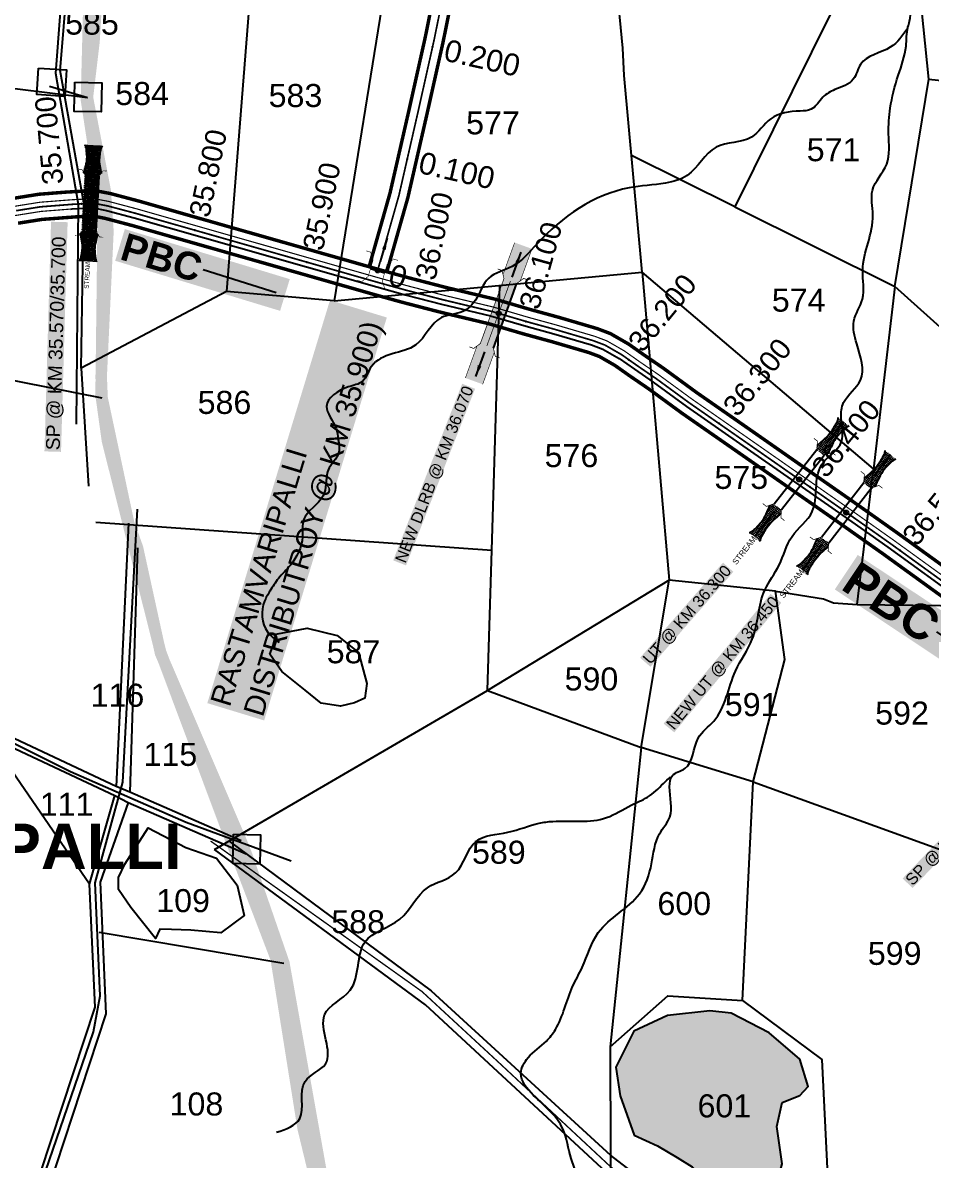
# Model space of a CAD drawing. Header units: inches. Extents: x 200003 to 248779, y 1594258 to 1607376.
# Drawn here: x 202499 to 203288, y 1600093 to 1601081 of the extents above; entities that cross this region are included whole.
import ezdxf
from ezdxf.enums import TextEntityAlignment as Align

# ---------------------------------------------------------------- set-up
doc = ezdxf.new("R2010")
doc.units = ezdxf.units.IN
doc.header["$LTSCALE"] = 15
doc.header["$MEASUREMENT"] = 0
for name, pattern in [('ACAD_ISO02W100', [15, 12, -3]), ('DASHED2', [0.375, 0.25, -0.125]), ('HIDDEN2', [0.1875, 0.125, -0.0625])]:
    doc.linetypes.add(name, pattern=pattern)
for name, color, linetype in [('CANAL1', 7, 'Continuous'), ('CSMark', 72, 'Continuous'), ('PAPER SIZE', 5, 'Continuous'), ('PLOT', 7, 'Continuous'), ('PLOTS', 7, 'Continuous'), ('PLOTS NO', 7, 'Continuous'), ('ROAD', 1, 'Continuous'), ('ROADS', 1, 'Continuous'), ('STREAM', 4, 'Continuous'), ('STREAMS', 4, 'Continuous'), ('STRUCTURE', 5, 'Continuous'), ('TANKS', 4, 'Continuous'), ('TEXT', 1, 'Continuous'), ('text2', 7, 'Continuous'), ('VILLAGE BOUNDARY STONES', 1, 'Continuous'), ('VILLAGE BOUNDRY', 5, 'Continuous')]:
    doc.layers.add(name, color=color, linetype=linetype)
doc.styles.get("Standard").update_dxf_attribs({"font": 'arial.ttf'})
doc.dimstyles.get("Standard").update_dxf_attribs({"dimtxt": 0.18, "dimasz": 0.18, "dimexe": 0.18, "dimexo": 0.0625, "dimgap": 0.09, "dimtad": 0, "dimtih": 1, "dimtoh": 1, "dimdec": 4, "dimzin": 0, "dimdsep": 46, "dimtxsty": 'Standard', "dimcen": 0.09, "dimadec": 0, "dimazin": 0, "dimtfac": 1, "dimtdec": 4, "dimtofl": 0, "dimtmove": 0, "dimatfit": 3, "dimfxl": 1, "dimtolj": 1, "dimtzin": 0, "dimarcsym": 0})

# ---------------------------------------------------------------- blocks, each defined once
blk = doc.blocks.new('SP')
at = {"layer": 'STRUCTURE'}
h = blk.add_hatch(dxfattribs=at)
h.set_pattern_fill('DASH', color=256, scale=8, style=0)
h.set_pattern_definition([(0, (0, 0), (1, 1), [1, -1])])
edge = h.paths.add_edge_path()
edge.add_spline(control_points=[(769825.6998846318, 1706742.149716115), (769825.2538849328, 1706741.843835173), (769823.8040903579, 1706740.84951941), (769820.9116115965, 1706740.271124796), (769817.0237254978, 1706739.724816793), (769811.4058651323, 1706738.909695662), (769803.9999883493, 1706739.727929385), (769798.3893081942, 1706740.999362314), (769795.6105873373, 1706741.629046613)], knot_values=[0, 0, 0, 0, 1.613557225511201, 5.245130249365884, 8.62497580946186, 13.47012412667009, 22.1902159530602, 30.74637742218671, 30.74637742218671, 30.74637742218671, 30.74637742218671], degree=3, periodic=0)
edge.add_line((769795.6105873375, 1706741.629046612), (769792.6105873379, 1706739.629046612))
edge.add_line((769792.6105873379, 1706739.629046612), (769732.6105873376, 1706739.629046612))
edge.add_line((769732.6105873376, 1706739.629046612), (769729.6105873374, 1706741.629046612))
edge.add_spline(control_points=[(769729.6105873374, 1706741.629046612), (769726.8509375289, 1706740.920438928), (769721.2787648587, 1706739.489647107), (769713.899210699, 1706738.460716713), (769708.2604048095, 1706739.11542709), (769704.3585304887, 1706739.550728751), (769701.4507450095, 1706740.04646792), (769699.9732063155, 1706740.999068337), (769699.5186717048, 1706741.292116404)], knot_values=[0, 0, 0, 0, 8.556161469055684, 17.27625329548356, 22.12140161274031, 25.50124717275726, 29.13282019658805, 30.74637742212953, 30.74637742212953, 30.74637742212953, 30.74637742212953], degree=3, periodic=0)
edge.add_line((769699.5186717048, 1706741.292116404), (769699.5186717048, 1706722.106659352))
edge.add_spline(control_points=[(769699.5212900428, 1706722.10837711), (769699.9672897417, 1706722.414258052), (769701.4170843166, 1706723.408573815), (769704.3095630779, 1706723.986968429), (769708.1974491772, 1706724.533276432), (769713.8153095418, 1706725.348397563), (769721.2211863253, 1706724.530163841), (769726.8318664806, 1706723.258730911), (769729.6105873373, 1706722.629046612)], knot_values=[0, 0, 0, 0, 1.613557225511201, 5.245130249365884, 8.62497580946186, 13.47012412667009, 22.1902159530602, 30.74637742218671, 30.74637742218671, 30.74637742218671, 30.74637742218671], degree=3, periodic=0)
edge.add_line((769729.610587337, 1706722.629046612), (769732.6105873372, 1706724.629046612))
edge.add_line((769732.6105873372, 1706724.629046612), (769792.6105873372, 1706724.629046612))
edge.add_line((769792.6105873372, 1706724.629046612), (769795.6105873372, 1706722.629046612))
edge.add_spline(control_points=[(769795.6105873372, 1706722.629046612), (769798.3702371457, 1706723.337654297), (769803.9424098157, 1706724.768446117), (769811.3219639753, 1706725.797376512), (769816.9607698652, 1706725.142666135), (769820.8626441859, 1706724.707364474), (769823.7704296648, 1706724.211625304), (769825.247968359, 1706723.259024888), (769825.7025029698, 1706722.965976821)], knot_values=[0, 0, 0, 0, 8.556161469055684, 17.27625329548356, 22.12140161274031, 25.50124717275726, 29.13282019658805, 30.74637742212953, 30.74637742212953, 30.74637742212953, 30.74637742212953], degree=3, periodic=0)
edge.add_line((769825.7025029698, 1706722.965976821), (769825.6998846318, 1706742.149716115))
h.paths.add_polyline_path([(769764.1611842603, 1706732.129046612, -1), (769761.0599904143, 1706732.129046612, -1)], flags=0)
h.paths.add_polyline_path([(769761.0599904143, 1706732.129046612, 1), (769764.1611842603, 1706732.129046612, 1)], flags=16)
at = {"layer": 'STRUCTURE', "const_width": 0.6280741461245082}
for points in [[(769726.6105873373, 1706747.629046612), (769726.6105873373, 1706743.629046612), (769732.6105873373, 1706739.629046612), (769792.6105873373, 1706739.629046612), (769798.6105873373, 1706743.629046612), (769798.6105873373, 1706747.629046612)], [(769726.6105873373, 1706716.629046612), (769726.6105873373, 1706720.629046612), (769732.6105873373, 1706724.629046612), (769792.6105873373, 1706724.629046612), (769798.6105873373, 1706720.629046612), (769798.6105873373, 1706716.629046612)]]:
    blk.add_lwpolyline(points, dxfattribs=at)
at = {"layer": 'STRUCTURE', "color": 3}
blk.add_lwpolyline([(769732.6105873373, 1706724.629046612), (769792.6105873373, 1706724.629046612)], dxfattribs=at)
blk.add_lwpolyline([(769732.6105873373, 1706724.629046612), (769792.6105873373, 1706724.629046612)], dxfattribs=at)
at = {"layer": 'STRUCTURE', "color": 0}
blk.add_circle((769762.6105873373, 1706732.129046612), 1.550596922985278, dxfattribs=at)
at = {"layer": 'STRUCTURE'}
for points in [[(769699.5186717048, 1706741.292116404), (769700.9097938648, 1706740.474592058), (769704.4282628357, 1706739.575315278), (769707.783299273, 1706739.166553105), (769712.611174137, 1706738.757790932), (769721.284772164, 1706739.657067712), (769729.6105873374, 1706741.629046612)], [(769825.6998846318, 1706742.149716115), (769824.3326225362, 1706741.292883995), (769820.8412069769, 1706740.29371433), (769817.4991804758, 1706739.789517071), (769812.6849136075, 1706739.243351586), (769803.9892128682, 1706739.89511083), (769795.6105873373, 1706741.629046613)], [(769699.5212900428, 1706722.10837711), (769700.8885521383, 1706722.96520923), (769704.3799676977, 1706723.964378895), (769707.7219941987, 1706724.468576154), (769712.536261067, 1706725.014741639), (769721.2319618064, 1706724.362982395), (769729.6105873373, 1706722.629046612)], [(769825.7025029698, 1706722.965976821), (769824.3113808098, 1706723.783501166), (769820.7929118389, 1706724.682777947), (769817.4378754016, 1706725.09154012), (769812.6100005376, 1706725.500302293), (769803.9364025106, 1706724.601025512), (769795.6105873372, 1706722.629046612)]]:
    blk.add_spline(points, degree=3, dxfattribs=at)
at = {"layer": 'STRUCTURE', "color": 0}
blk.add_text('STREAM', height=5, dxfattribs=at).set_placement((769684.2926106098, 1706732.094091512), align=Align.MIDDLE_CENTER)
for points in [[(769727.4360020272, 1706732.129046612), (769700.7611537643, 1706732.129046612)], [(769824.3666876926, 1706732.129046612), (769800.5131945858, 1706732.129046612)]]:
    blk.add_leader(points, dimstyle='Standard', override={"dimasz": 10, "dimgap": 0.09, "dimtad": 0}, dxfattribs=at)
blk = doc.blocks.new('UT')
at = {"layer": 'STRUCTURE'}
h = blk.add_hatch(dxfattribs=at)
h.set_pattern_fill('DASH', color=150, scale=7.999999999999998, angle=-39.62775206685995, style=0)
h.set_pattern_definition([(320.37224793314, (-4370.464045089087, -6260.881149863359), (1.408001531132492, 0.1324072820072919), [0.9999999999999998, -0.9999999999999998])])
h.paths.add_polyline_path([(765162.9675066409, 1700681.885966053), (765165.5706946704, 1700680.616418319), (765167.2115574566, 1700680.268093512), (765169.1204505624, 1700680.006090325), (765172.4158343371, 1700679.627599867), (765176.4119631688, 1700679.345266073), (765179.5041916154, 1700679.470832215), (765183.0623928958, 1700679.941976878), (765187.653863331, 1700680.880728189), (765188.8854408305, 1700681.172290679), (765193.0594222734, 1700682.222896261), (765196.0594222734, 1700680.222896261), (765196.0594222732, 1700672.222896261), (765193.059422273, 1700670.222896261), (765190.5057321201, 1700670.796857346), (765188.1290725247, 1700671.306258218), (765185.4941448105, 1700671.815650651), (765183.6163483107, 1700672.12764564), (765180.9986007552, 1700672.46166047), (765180.3290960666, 1700672.523134715), (765178.4873260654, 1700672.631123998), (765176.6762091704, 1700672.636509361), (765174.5831391418, 1700672.500406373), (765172.534028191, 1700672.254105192), (765170.4159507004, 1700671.954846333), (765168.4528082367, 1700671.66088667), (765166.101004961, 1700671.20675446), (765164.9649718658, 1700670.843101195), (765162.9701249787, 1700669.702226759)])
h.paths.add_polyline_path([(765259.0594222734, 1700682.22289626), (765256.0594222734, 1700680.22289626), (765256.0594222732, 1700672.22289626), (765259.0594222732, 1700670.22289626), (765261.9351070337, 1700670.954361328), (765264.4002490969, 1700671.550062475), (765266.3788792096, 1700671.989210923), (765269.093032495, 1700672.510050664), (765272.6518334274, 1700672.97822495), (765276.0687944656, 1700673.093904169), (765278.5781092133, 1700672.933545554), (765281.1683763347, 1700672.653460775), (765283.8680040132, 1700672.3279393), (765286.4420291914, 1700671.859000532), (765287.9990189318, 1700671.256817373), (765289.1513379057, 1700670.559826468), (765289.1487195679, 1700682.743565763), (765287.5893077053, 1700681.791647122), (765285.7373813264, 1700681.170064355), (765283.0007571635, 1700680.681356852), (765281.1888035367, 1700680.417637402), (765276.6898998322, 1700679.872435108), (765272.6690061819, 1700679.859315587), (765268.7030904231, 1700680.287947755), (765264.817948322, 1700680.971872088), (765261.162969874, 1700681.748857019)])
at = {"layer": 'STRUCTURE', "color": 150, "const_width": 0.6280741461245082}
for points in [[(765190.0594222734, 1700688.222896261), (765190.0594222734, 1700684.222896261), (765196.0594222734, 1700680.222896261), (765256.0594222734, 1700680.22289626), (765262.0594222734, 1700684.22289626), (765262.0594222734, 1700688.22289626)], [(765190.0594222732, 1700664.222896261), (765190.0594222732, 1700668.222896261), (765196.0594222732, 1700672.222896261), (765256.0594222732, 1700672.22289626), (765262.0594222732, 1700668.22289626), (765262.0594222732, 1700664.22289626)]]:
    blk.add_lwpolyline(points, dxfattribs=at)
at = {"layer": 'STRUCTURE', "color": 150}
for points in [[(765196.0594222734, 1700680.222896261), (765256.0594222734, 1700680.22289626)], [(765196.0594222732, 1700672.222896261), (765256.0594222732, 1700672.22289626)], [(765196.0594222732, 1700672.222896261), (765256.0594222732, 1700672.22289626)]]:
    blk.add_lwpolyline(points, dxfattribs=at)
at = {"layer": 'STRUCTURE', "color": 0}
blk.add_circle((765226.0594222733, 1700676.222896261), 1.88981828804203, dxfattribs=at)
at = {"layer": 'STRUCTURE', "color": 150}
for points in [[(765162.9675066409, 1700681.885966053), (765164.358628801, 1700681.068441708), (765167.8770977717, 1700680.169164927), (765171.232134209, 1700679.760402754), (765176.060009073, 1700679.351640581), (765184.7336071001, 1700680.250917361), (765193.0594222735, 1700682.222896261)], [(765289.1487195679, 1700682.743565763), (765287.7814574724, 1700681.886733643), (765284.290041913, 1700680.887563977), (765280.948015412, 1700680.383366718), (765276.1337485436, 1700679.837201234), (765267.4380478043, 1700680.488960477), (765259.0594222734, 1700682.22289626)], [(765162.9701249787, 1700669.702226759), (765164.3373870743, 1700670.559058879), (765167.8288026336, 1700671.558228544), (765171.1708291346, 1700672.062425803), (765175.985096003, 1700672.608591288), (765184.6807967423, 1700671.956832044), (765193.0594222732, 1700670.222896261)], [(765289.1513379057, 1700670.559826468), (765287.7602157457, 1700671.377350814), (765284.2417467749, 1700672.276627594), (765280.8867103376, 1700672.685389768), (765276.0588354736, 1700673.09415194), (765267.3852374465, 1700672.19487516), (765259.0594222731, 1700670.22289626)]]:
    blk.add_spline(points, degree=3, dxfattribs=at)
at = {"layer": 'STRUCTURE', "color": 0}
blk.add_text('STREAM', height=5, dxfattribs=at).set_placement((765148.2464563532, 1700675.806984554), align=Align.MIDDLE_CENTER)
for points in [[(765190.8848369633, 1700675.966282922), (765164.2099887003, 1700675.833849112)], [(765289.2568244911, 1700676.692727373), (765265.4033313843, 1700676.382461722)]]:
    blk.add_leader(points, dimstyle='Standard', override={"dimasz": 10, "dimgap": 0.09, "dimtad": 0}, dxfattribs=at)
blk = doc.blocks.new('DLB')
at = {"layer": 'STRUCTURE'}
h = blk.add_hatch(dxfattribs=at)
h.set_pattern_fill('DOTS', color=6, scale=20, angle=320.3722479339738, style=0)
h.set_pattern_definition([(320.3722479339738, (0, 0), (1.278624159801223, 0.5641323053793466), [0, -1.25])])
h.paths.add_polyline_path([(769699.5186717048, 1706950.029055974), (769699.5186717046, 1706934.029055974), (769729.1055765297, 1706934.029055974), (769732.1055765297, 1706936.029055974), (769792.1055765297, 1706936.029055973), (769795.1055765297, 1706934.029055973), (769824.6924813552, 1706934.029055973), (769824.6924813552, 1706950.029055973), (769795.10557653, 1706950.029055973), (769792.10557653, 1706948.029055973), (769732.10557653, 1706948.029055974), (769729.10557653, 1706950.029055974)])
at = {"layer": 'STRUCTURE', "color": 6, "const_width": 0.6280741461245082}
for points in [[(769726.10557653, 1706956.029055974), (769726.10557653, 1706952.029055974), (769732.10557653, 1706948.029055974), (769792.10557653, 1706948.029055973), (769798.10557653, 1706952.029055973), (769798.10557653, 1706956.029055973)], [(769726.1055765297, 1706928.029055974), (769726.1055765297, 1706932.029055974), (769732.1055765297, 1706936.029055974), (769792.1055765297, 1706936.029055973), (769798.1055765297, 1706932.029055973), (769798.1055765297, 1706928.029055973)], [(769732.1055765299, 1706942.029055974), (769792.1055765299, 1706942.029055973)]]:
    blk.add_lwpolyline(points, dxfattribs=at)
at = {"layer": 'STRUCTURE', "color": 6, "linetype": 'ACAD_ISO02W100', "ltscale": 0.5, "const_width": 0.5}
for points in [[(769699.5186717048, 1706950.029055974), (769729.10557653, 1706950.029055974)], [(769795.10557653, 1706950.029055973), (769824.6924813552, 1706950.029055973)], [(769699.5186717046, 1706934.029055974), (769729.10557653, 1706934.029055974)], [(769795.1055765297, 1706934.029055973), (769824.6924813552, 1706934.029055973)]]:
    blk.add_lwpolyline(points, dxfattribs=at)
at = {"layer": 'STRUCTURE', "color": 6}
blk.add_lwpolyline([(769732.1055765297, 1706936.029055974), (769792.1055765297, 1706936.029055973)], dxfattribs=at)
blk.add_lwpolyline([(769732.1055765297, 1706936.029055974), (769792.1055765297, 1706936.029055973)], dxfattribs=at)
at = {"layer": 'STRUCTURE', "color": 0}
blk.add_circle((769762.1055765299, 1706942.029055974), 1.799120590556413, dxfattribs=at)
for points in [[(769703.7546974146, 1706942.029055974), (769726.6638708343, 1706942.029055974)], [(769818.6333223742, 1706942.029055973), (769795.7241489545, 1706942.029055973)]]:
    blk.add_leader(points, dimstyle='Standard', override={"dimasz": 10, "dimgap": 0.09, "dimtad": 0}, dxfattribs=at)
blk = doc.blocks.new('OT')
at = {"layer": 'STRUCTURE', "color": 190}
for points, const_width in [([(769775.1632526309, 1706601.817433925), (769775.1632526309, 1706597.817433925), (769769.1632526309, 1706593.817433925), (769761.7677420232, 1706593.817433925), (769754.3722314156, 1706593.817433925), (769748.3722314156, 1706597.817433925), (769748.3722314156, 1706601.817433925)], 0.5), ([(769751.3722314156, 1706595.817433925), (769729.4096428133, 1706595.817433925)], 0.5), ([(769761.7677420232, 1706593.817433925), (769761.7677420232, 1706581.01748457)], 2.5), ([(769748.3722314156, 1706573.01748457), (769748.3722314156, 1706577.01748457), (769754.3722314156, 1706581.01748457), (769761.7677420232, 1706581.01748457), (769761.7677420232, 1706581.01748457), (769761.7677420232, 1706581.01748457), (769769.1632526309, 1706581.01748457), (769775.1632526309, 1706577.01748457), (769775.1632526309, 1706573.01748457)], 0.5), ([(769751.3722314156, 1706579.01748457), (769729.4096428133, 1706579.01748457)], 0.5)]:
    blk.add_lwpolyline(points, dxfattribs=dict(at, const_width=const_width))
at = {"layer": 'STRUCTURE', "color": 0}
blk.add_circle((769761.7677420232, 1706587.417459247), 1.872905908036046, dxfattribs=at)
blk.add_leader([(769732.5849464284, 1706587.417459247), (769753.838058634, 1706587.417459247)], dimstyle='Standard', override={"dimasz": 10, "dimgap": 0.09, "dimtad": 0}, dxfattribs=at)
blk = doc.blocks.new('PBC')
at = {"layer": 'STRUCTURE', "color": 5, "insert": (13.58418735620216, 8.749394984683022), "char_height": 30, "width": 181.0570371527063, "attachment_point": 1, "rotation": 325.634693942822, "bg_fill": 1, "box_fill_scale": 1.1, "bg_fill_color": 7, "bg_fill_true_color": 16777215, "bg_fill_transparency": 0}
blk.add_mtext('{\\fArial|b1|i0|c0|p34;\\C256;PBC}', dxfattribs=at)
at = {"layer": 'PAPER SIZE'}
blk.add_leader([(148.598555829667, -102.5206254196819), (80.64541452931007, -54.71103890542872)], dimstyle='Standard', override={"dimasz": 40, "dimgap": 0.09, "dimtad": 0, "dimtfill": 2, "dimtfillclr": 5}, dxfattribs=at)

msp = doc.modelspace()

# ---------------------------------------------------------------- hatches: boundary and pattern name
at = {"layer": 'TANKS'}
h = msp.add_hatch(dxfattribs=at)
h.set_pattern_fill('DASH', color=256, scale=1.981599857236275, angle=-3.610359064937271)
h.set_pattern_definition([(356.3896409350627, (193844.57075483, 1595630.348233436), (6.675279837370919, 5.882906210227249), [6.291579546725173, -6.291579546725173])])
h.paths.add_polyline_path([(203145.8674148141, 1600044.850651696), (203158.204109111, 1600089.866345454), (203153.6464571651, 1600122.333540279), (203158.2587988126, 1600143.083049504), (203173.5045179243, 1600149.134612922), (203181.0143150628, 1600156.911960613), (203173.5518675543, 1600180.572171976), (203146.9462222019, 1600203.650397693), (203114.0486800597, 1600220.770174041), (203095.3543886245, 1600222.7629127), (203058.8733474969, 1600218.559184219), (203029.4232330094, 1600204.865047254), (203013.85721177, 1600173.786550065), (203017.6603502414, 1600148.781822535), (203025.2924598118, 1600127.608684454), (203029.9207377244, 1600114.768831145), (203050.1500959465, 1600105.511582922), (203067.1065736263, 1600095.15491957), (203080.2800336366, 1600087.108844608), (203104.462345857, 1600060.04810377), (203111.9933869088, 1600051.620640413), (203119.9300546106, 1600048.784957149), (203125.1885933891, 1600046.656991779)])
h.paths.add_polyline_path([(203999.4694338035, 1600204.26510074), (204018.1859416756, 1600197.321774131), (204032.0712264153, 1600195.416655527), (204039.1626068625, 1600196.821419066), (204061.2477967623, 1600203.141014964), (204066.0311198558, 1600224.683334144), (204062.1997579765, 1600234.926008343), (204046.1869426418, 1600248.305925527), (204009.5268483811, 1600255.882687995), (203992.0465697423, 1600254.35381145), (203972.2456375188, 1600236.91723244), (203970.5180811553, 1600226.235758191), (203979.5136980829, 1600214.351321726)])

# ---------------------------------------------------------------- linework, layer by layer
at = {"color": 3}
for p in [(202558, 1600924, 33), (202558, 1600924, 33), (202807.0678322865, 1600865.79500682), (202843.2933566213, 1600845.572902953), (202912.1176846905, 1600828.401279524), (203173.0529226819, 1600684.212132931), (203213.9468847427, 1600655.430808674, 28), (203260.7001773064, 1600622.441074743)]:
    msp.add_point(p, dxfattribs=at)
at = {"layer": 'CANAL1', "color": 200, "const_width": 3}
for points in [[(202799.3708630502, 1600867.975984607), (202817.7589463619, 1600932.870048361), (202834.094852031, 1601004.343872671), (202848.1996198376, 1601067.441889944), (202853.8714800607, 1601095.369382771), (202854.137501075, 1601109.174038784), (202852.919893314, 1601120.188500815), (202848.729191588, 1601132.566914347), (202838.9205170796, 1601150.438290912), (202811.3340506959, 1601189.497023261), (202752.3041557803, 1601270.326560076), (202707.7866663093, 1601336.636561455), (202671.5804243047, 1601385.041609877), (202659.8875146634, 1601404.298194924), (202642.6275494703, 1601442.410418651), (202618.4210721996, 1601492.660891219), (202583.2948322466, 1601567.959328717), (202567.8772051203, 1601604.456594503), (202560.6603482756, 1601624.506013765), (202553.0305622088, 1601647.579471452), (202549.0151858828, 1601675.141125133)], [(202814.7648015791, 1600863.614029017), (202833.2650536381, 1600928.903951639), (202849.701147969, 1601000.816127329), (202863.8483801623, 1601064.104110056), (202869.8405199393, 1601093.608617229), (202870.154498925, 1601109.901961216), (202868.632106686, 1601123.673499185), (202863.432808412, 1601139.031085653), (202852.5114829205, 1601158.929709088), (202824.3299493041, 1601198.830976739), (202765.4118442197, 1601279.507439924), (202720.8433336907, 1601345.893438545), (202684.8555756953, 1601394.006390123), (202674.0644853367, 1601411.777805076), (202657.1244505297, 1601449.183581349), (202632.8789278004, 1601499.515108782), (202597.9191677534, 1601574.456671283), (202582.7847948798, 1601610.283405497), (202575.7856517244, 1601629.727986235), (202568.6614377912, 1601651.272528548), (202564.643624121, 1601678.850912226)], [(202491.4758183447, 1600928.50010696), (202512.9587248945, 1600931.919830788), (202536.4782918712, 1600933.771235334), (202536.4782918712, 1600933.771235334), (202536.4782918712, 1600933.771235334), (202536.4782918712, 1600933.771235334), (202561.1991954232, 1600935.138005616), (202574.8837360023, 1600932.547652456), (202599.7244262976, 1600925.970855851), (202810.508472446, 1600865.853585841), (202834.7329873588, 1600859.159537923), (202846.0571186335, 1600856.220044333), (202866.0502263256, 1600851.030276527), (202909.024406194, 1600840.771366908), (202940.1247282814, 1600831.652547731), (202964.1916140741, 1600825.065210442), (202997.6161387913, 1600815.231483077), (203009.111835751, 1600810.90815246), (203024.9661784055, 1600801.778417217), (203038.5171807514, 1600792.199419649), (203054.9381880125, 1600780.967800257), (203084.0626310032, 1600759.659869572), (203129.8254240457, 1600727.819893922), (203219.481917288, 1600665.20280346), (203258.6526867958, 1600637.50222117), (203267.1499028021, 1600631.351800922), (203316.757953861, 1600595.444703645)], [(202494.8101816553, 1600906.75389304), (202515.5552751055, 1600910.056169212), (202545.7897304663, 1600912.334945049), (202545.7897304663, 1600912.334945049), (202545.7897304663, 1600912.334945049), (202545.7897304663, 1600912.334945049), (202559.6848045768, 1600913.033994384), (202570.0162639977, 1600911.078347544), (202593.8915737024, 1600904.757144149), (202804.561527554, 1600844.672414159), (202829.0390126412, 1600837.908462077), (202840.529594609, 1600834.925761575), (202860.7317736744, 1600829.681723473), (202903.3715938061, 1600819.502633092), (202934.1252717185, 1600810.485452269), (202958.182385926, 1600803.900789558), (202990.6298612087, 1600794.354516923), (202999.688164249, 1600790.94784754), (203013.1018215945, 1600783.223582783), (203025.9568192486, 1600774.136580351), (203042.2298119874, 1600763.006199743), (203071.2833689969, 1600741.750130428), (203117.2445759543, 1600709.772106077), (203206.832082712, 1600647.203196541), (203245.8513132041, 1600619.609778829), (203254.2504518107, 1600613.530348565), (203303.828046139, 1600577.645296355)]]:
    msp.add_lwpolyline(points, dxfattribs=at)
at = {"layer": 'CANAL1', "color": 1, "linetype": 'HIDDEN2', "ltscale": 4, "const_width": 1.5}
msp.add_lwpolyline([(202807.0678323146, 1600865.795006812), (202825.512, 1600930.887), (202841.898, 1601002.58), (202856.024, 1601065.773), (202861.856, 1601094.489), (202862.146, 1601109.538), (202860.776, 1601121.931), (202856.081, 1601135.799), (202845.716, 1601154.684), (202817.832, 1601194.164), (202758.858, 1601274.917), (202714.315, 1601341.265), (202678.218, 1601389.524), (202666.976, 1601408.038), (202649.876, 1601445.797), (202625.65, 1601496.088), (202590.607, 1601571.208), (202575.331, 1601607.37), (202568.223, 1601627.117), (202560.846, 1601649.426), (202556.9289384991, 1601676.175811941)], dxfattribs=at)
at = {"layer": 'CANAL1', "color": 5, "const_width": 1}
for points in [[(201942.2314178143, 1600891.263919006), (201980.4034912199, 1600885.623330536), (202046.5010831628, 1600878.681154444), (202056.0140254268, 1600877.452870728), (202078.4888922205, 1600874.978410146), (202097.0350943172, 1600874.928575778), (202109.4139735185, 1600876.258570502), (202131.2392513722, 1600878.556020813), (202160.6115169986, 1600881.628192204), (202189.5276633798, 1600885.513372766), (202220.4224384158, 1600890.375642375), (202268.8600844382, 1600896.366015076), (202301.9502723946, 1600898.925416345), (202411.0344294892, 1600912.12814167), (202459.2310847057, 1600917.124487172), (202469.6327221142, 1600918.202781383), (202492.5367521254, 1600921.580857076), (202513.7848999616, 1600924.963211196), (202541.2615075427, 1600927.126104596), (202560.7173437902, 1600928.104911133), (202571.0635953137, 1600926.146464288)], [(202539.3859326523, 1600926.978463787), (202541.2615075427, 1600927.126104596), (202560.7173437902, 1600928.104911133), (202573.3349949099, 1600925.716509984), (202597.8685186537, 1600919.221038491), (202808.6162627076, 1600859.114122124), (202832.9212681305, 1600852.397831972), (202844.2983609894, 1600849.444590728), (202864.3579913911, 1600844.237555101), (202907.2257840706, 1600834.004042512), (202938.2158102842, 1600824.917562811), (202962.279586936, 1600818.331076524), (202995.3932322878, 1600808.588812028), (203006.1133948185, 1600804.557146349), (203021.1911557838, 1600795.874606261), (203034.5207020914, 1600786.4521526), (203050.8946138227, 1600775.252745548), (203079.996502183, 1600753.961316208), (203125.8224269257, 1600722.077415972), (203215.4569699229, 1600659.475655804), (203254.5795224712, 1600631.809171335), (203263.0455320321, 1600625.681338808), (203312.6438923131, 1600589.781255871)], [(201941.0619770703, 1600883.349855047), (201979.4005087801, 1600877.684669464), (202045.5709168373, 1600870.734845556), (202055.0639745732, 1600869.509129272), (202078.0391077794, 1600866.979589854), (202097.4529056828, 1600866.927424222), (202110.2600264815, 1600868.303429498), (202132.0767486278, 1600870.599979187), (202161.5604830014, 1600873.683807796), (202190.6823366202, 1600877.596627234), (202221.5355615842, 1600882.452357625), (202269.6599155618, 1600888.403984924), (202302.7397276054, 1600890.962583655), (202411.9275705109, 1600904.17785833), (202460.0559905966, 1600909.167130182), (202470.6292778858, 1600910.263218617), (202493.7492478747, 1600913.673142924), (202514.7291000384, 1600917.012788804), (202541.7764924572, 1600919.141895405), (202560.1666562097, 1600920.067088867), (202571.5650050901, 1600917.909490016), (202571.6197849131, 1600917.894986564)]]:
    msp.add_lwpolyline(points, dxfattribs=at)
at = {"layer": 'CANAL1', "color": 1, "linetype": 'HIDDEN2', "ltscale": 4}
msp.add_lwpolyline([(202493.143, 1600917.627, 1.5, 1.5, 0), (202514.257, 1600920.988, 1.5, 1.5, 0), (202541.519, 1600923.134, 1.5, 1.5, 0), (202547.1165793305, 1600923.415609445, 1.5, 1.5, 0), (202547.1165793305, 1600923.415609445, 1.5, 1.5, 0), (202560.442, 1600924.086, 1.5, 1.5, 0), (202572.45, 1600921.813, 1.5, 1.5, 0), (202596.808, 1600915.364, 1.5, 1.5, 0), (202807.535, 1600855.263, 1.5, 1.5, 0), (202831.886, 1600848.534, 1.5, 1.5, 0), (202843.2933566213, 1600845.572902953, 1.5, 1.5, 0), (202863.391, 1600840.356, 1.5, 1.5, 0), (202906.198, 1600830.137, 1.5, 1.5, 0), (202937.125, 1600821.069, 1.5, 1.5, 0), (202961.187, 1600814.483, 1.5, 1.5, 0), (202994.123, 1600804.793, 1.5, 1.5, 0), (203004.4, 1600800.928, 1.5, 1.5, 0), (203019.034, 1600792.501, 1.5, 1.5, 0), (203032.237, 1600783.168, 1.5, 1.5, 0), (203048.584, 1600771.987, 1.5, 1.5, 0), (203077.673, 1600750.705, 1.5, 1.5, 0), (203123.535, 1600718.796, 1.5, 1.5, 0), (203213.157, 1600656.203, 1.5, 1.5, 0), (203252.252, 1600628.556, 1.5, 1.5, 0), (203260.7001773064, 1600622.441074743, 1.5, 1.5, 0), (203310.293, 1600586.545, 1.5, 1.5, 0)], format="xyseb", dxfattribs=at)
at = {"layer": 'CANAL1', "color": 5, "ltscale": 4}
msp.add_lwpolyline([(202540.7668809597, 1600919.062421181), (202541.7764924572, 1600919.141895405), (202560.1666562097, 1600920.067088867), (202571.5650050901, 1600917.909490016), (202595.7474813464, 1600911.506961509), (202806.4537372924, 1600851.411877876), (202830.8507318695, 1600844.670168028), (202842.2883522531, 1600841.701215179), (202862.4240086089, 1600836.474444899), (202905.1702159295, 1600826.269957488), (202936.0341897158, 1600817.220437189), (202960.094413064, 1600810.634923476), (202992.8527677123, 1600800.997187972), (203002.6866051815, 1600797.298853651), (203016.8768442162, 1600789.127393739), (203029.9532979086, 1600779.883847401), (203046.2733861772, 1600768.721254452), (203075.349497817, 1600747.448683792), (203121.2475730743, 1600715.514584028), (203210.8570300771, 1600652.930344197), (203249.9244775288, 1600625.302828665), (203258.3548225807, 1600619.200810678), (203307.9421076869, 1600583.308744129)], dxfattribs=at)
at = {"layer": 'PLOT'}
for points in [[(202288.4902380546, 1601066.753530053), (202405.2196374597, 1601033.735664132), (202461.4129427777, 1601027.529974841), (202555.0000000001, 1601016)], [(202567.7670416847, 1600754.869231131), (202359.4811331845, 1600795.905416327), (202360.4172678105, 1600871.822005917), (202170.4179872219, 1600960.731576625), (201964.6013069599, 1601028.411473829)], [(202688.442800452, 1600370.242819212), (202591.9942232641, 1600412.581262359), (202580.0127037308, 1600417.52477406), (202471.9571849421, 1600468.108707296), (202356.5015064458, 1600548.016869462), (202146.5883312257, 1600657.749461883), (202131.7379081323, 1600666.94588372), (202081.6073213811, 1600679.401359468), (201927.133082722, 1600723.425285928)], [(202367.2813131664, 1599521.54888678), (202319.0311763581, 1599792.152324473), (202317.9659472539, 1599801.561492869), (202261.9445515679, 1599866.656241341), (202196.7511319459, 1600004.853810572), (202166.7116899134, 1600061.49796143), (202108.0043014553, 1600257.395633415), (202053.957527567, 1600462.002402028), (202086.0779625435, 1600670.795989192), (202132.0773569138, 1600659.388864421), (202270.6299227131, 1600587.171775669), (202343.2019747833, 1600543.594895564), (202435.4817922481, 1600483.759401635), (202468.2127133304, 1600461.462215796), (202578.9765228499, 1600409.632492346), (202590.4559072771, 1600403.502736955), (202692.867056104, 1600359.106504621)], [(202590.8381630232, 1600646.22825175), (202580.0127037308, 1600417.52477406)], [(202598.530699047, 1600624.739888499), (202591.9942232641, 1600412.581262359)], [(202317.9659472539, 1599801.561492869), (202365.1061280064, 1599804.796939477), (202440.7403122018, 1599949.285757254), (202514.1587415394, 1600081.889203195), (202561.6932576531, 1600225.79966917), (202556.8237735797, 1600332.689536088), (202468.2127133304, 1600461.462215796)], [(202590.4559072771, 1600403.502736955), (202566.1359421115, 1600334.541954805), (202571.0266743922, 1600220.046005477), (202520.3418829349, 1600065.910528799), (202467.2236494536, 1599969.181181666), (202369.067927184, 1599793.5533971), (202319.0311763581, 1599792.152324473)], [(202556.8237735797, 1600332.689536088), (202578.9765228499, 1600409.632492346)], [(202565.2665534811, 1600291.117919401), (202725.6371229154, 1600264.017642791)]]:
    msp.add_lwpolyline(points, dxfattribs=at)
at = {"layer": 'PLOTS'}
for points in [[(203001.589417117, 1601227.542476426), (203065.0143816999, 1601205.379158194), (203233.4219146597, 1601156.069074304), (203117.1692327922, 1600921.058280942), (203027.4466328903, 1600965.524811681)], [(202549.4667288862, 1600780.823638576), (202551.9080911775, 1600924.554353185), (202531.4479672291, 1601039.328285768), (202533.0367698326, 1601059.971181219), (202545.6901802255, 1601212.170693403)], [(202702.2051077161, 1601180.303722842), (202675.7014147841, 1600847.387958812)], [(202819.8087044146, 1601152.997291706), (202769.2845872663, 1600839.27701109), (202675.7014147841, 1600847.387958812), (202549.4667288862, 1600780.823638576), (202556.0163059804, 1600678.460545518)], [(203117.1692327922, 1600921.058280942), (203256.0959907579, 1600851.774458372), (203285.5360325583, 1601031.734185192), (203275.0205359897, 1601137.364725507), (203233.4219146597, 1601156.069074304)], [(202769.2845872663, 1600839.27701109), (203036.6950560708, 1600864.301571032), (203021.0927563589, 1601035.067474322), (203019.9703501047, 1601058.901370417), (203014.4308077162, 1601115.795044963), (202927.9267009532, 1601119.851101203), (202928.9300531707, 1601134.453871081)], [(203285.5360325583, 1601031.734185192), (203482.0660554979, 1601011.063889717), (203405.4668964026, 1600717.837939232), (203256.0959907579, 1600851.774458372)], [(203036.6950560708, 1600864.301571032), (203060.1913989912, 1600596.628864015), (202902.3387809128, 1600500.913135418), (202906.1054377985, 1600622.76957471), (202913.1136397264, 1600852.736688869)], [(203256.0959907579, 1600851.774458372), (203237.713689526, 1600693.553377412), (203036.6950560708, 1600864.301571032)], [(203223.3121470364, 1600575.46062934), (203368.2852728282, 1600573.741353455), (203405.4668964026, 1600717.837939232)], [(203152.3874002807, 1600587.107769841), (203194.2004930532, 1600580.468530647), (203202.783850353, 1600577.044160037), (203223.3121470364, 1600575.46062934), (203237.713689526, 1600693.553377412)], [(202562.4405521034, 1600647.102431778), (202906.1054377985, 1600622.76957471)], [(202902.3387809128, 1600500.913135418), (203035.8618681549, 1600451.478286196), (203060.1913989912, 1600596.628864015)], [(203133.1889576699, 1600421.636615342), (203160.4946096282, 1600527.892971269), (203152.3874002807, 1600587.107769841), (203060.1913989912, 1600596.628864015)], [(202665.3247616409, 1600362.714113617), (202902.3387809128, 1600500.913135418)], [(203035.8618681549, 1600451.478286196), (203009.0571329668, 1600191.493282593), (203009.3438444253, 1600097.185188018), (203010.6161055604, 1599980.238201549), (203112.8538494029, 1600017.463488628), (203009.3438444253, 1600097.185188018)], [(203123.8954608218, 1600231.692700275), (203133.1889576699, 1600421.636615342), (203035.8618681549, 1600451.478286196)], [(203133.1889576699, 1600421.636615342), (203371.6396587843, 1600335.421436694), (203378.782286578, 1600104.351674312)], [(203009.5458031473, 1600078.621024361), (202848.6887734547, 1600227.817792009), (202665.3247616409, 1600362.714113617)], [(202678.0864269658, 1600370.155233218), (202853.433577096, 1600240.059120014), (203009.3438444253, 1600097.185188018)], [(203009.0571329668, 1600191.493282593), (203059.1342510464, 1600235.750860298), (203123.8954608218, 1600231.692700275), (203192.7120687238, 1600180.371032407), (203199.2349706616, 1600050.25118209)]]:
    msp.add_lwpolyline(points, dxfattribs=at)
at = {"layer": 'ROAD'}
for points in [[(202732.0784788411, 1600352.793509002), (202640.724172853, 1600386.296906349), (202540.4101811546, 1600430.351268566), (202461.4035667225, 1600469.497372067), (202358.7280858664, 1600541.205371482), (202177.6536412949, 1600638.393428638), (202131.6484069906, 1600663.634466712), (202043.3629926125, 1600685.850021749), (201953.5479573779, 1600708.888146924), (201904.151908265, 1600729.819839906), (201754.0143002022, 1600822.392133124), (201652.382897533, 1600878.818577635), (201566.2289827669, 1600926.205852855), (201447.0406074836, 1600973.2405169), (201375.925357989, 1601014.66069925), (201299.283640719, 1601059.511704808), (201283.4774819978, 1601075.135859865)], [(202106.5629502843, 1599565.386675274), (202146.2393764967, 1599607.778245997), (202165.2681171852, 1599626.476807385), (202225.3282421753, 1599703.63117999), (202285.5334101256, 1599741.051428729), (202316.5058900251, 1599753.455897755), (202333.6647380265, 1599778.733186922), (202362.7230170164, 1599795.705641868), (202483.1784090578, 1600008.171797156), (202515.3076190311, 1600073.725985912), (202560.3369101945, 1600204.349994077), (202566.0537173713, 1600235.683684416), (202561.6846446951, 1600333.755801653), (202585.6422185894, 1600421.392651298), (202598.4771792451, 1600658.509168301)]]:
    msp.add_lwpolyline(points, dxfattribs=at)
at = {"layer": 'ROADS'}
msp.add_lwpolyline([(202690.2686900011, 1602352.813054147), (202631.370879246, 1602113.286137966), (202614.431616154, 1601857.825241139), (202569.6123253698, 1601659.167630528), (202546.1200834765, 1601571.085842613), (202524.0009157685, 1601363.043604053), (202543.491231548, 1601249.286636234), (202527.4529463173, 1601036.942490572), (202547.1165793305, 1600923.415609445), (202545.2371919166, 1600732.208920927)], dxfattribs=at)
at = {"layer": 'ROADS', "const_width": 1.188959914341765}
msp.add_lwpolyline([(203255.6916597095, 1599905.397313555), (203103.894909102, 1600015.701172908), (203009.4536472967, 1600087.092043961), (202912.6085328569, 1600177.430345462), (202845.5597519283, 1600239.398877695), (202661.9771200253, 1600370.142236948)], dxfattribs=at)
at = {"layer": 'STREAM'}
msp.add_lwpolyline([(202587.4113898677, 1600350.132199145), (202607.6574010781, 1600381.613942768), (202640.4872991645, 1600364.403679481), (202667.2093085083, 1600355.216327597), (202685.0093559297, 1600331.876101306), (202691.2553675707, 1600305.379187901), (202671.0160079315, 1600290.29886493), (202644.8676558936, 1600292.838475455), (202628.0043368039, 1600293.204134648), (202617.9622577382, 1600293.601024533), (202614.0202957928, 1600285.616594571), (202592.8676925318, 1600312.484114055), (202582.0797862071, 1600328.140398366), (202582.1262078827, 1600338.540788566), (202587.4113898677, 1600350.132199145)], dxfattribs=at)
at = {"layer": 'STREAMS'}
for points in [[(202982.4464176832, 1599800.142894291), (202999.0457902884, 1599819.6292437), (202992.4645771539, 1599860.667875068), (203002.3141361982, 1599886.67319275), (203004.2468872885, 1599900.596667545), (203016.4216147279, 1599920.896634474), (203017.0235141323, 1599941.575648069), (203005.330620186, 1599962.328145993), (202994.6626499619, 1599977.046678228), (202992.6188812404, 1600000.350569176), (202988.0557274092, 1600017.141876091), (202976.8933726455, 1600037.815601963), (202979.785378076, 1600055.697245211), (202977.4009266975, 1600087.790295364), (202975.167297605, 1600094.319752814), (202967.8413711266, 1600120.233060817), (202942.4654971138, 1600149.208649259), (202931.3887107607, 1600168.622154016), (202937.6560726291, 1600182.02719359), (202953.5257382591, 1600196.262491819), (202961.3758978553, 1600206.432808159), (202976.361891238, 1600243.676529899), (202984.6488101104, 1600260.386853808), (202998.6579199251, 1600290.63387438), (203034.350541218, 1600324.28129252), (203044.8889962988, 1600350.287792462), (203051.7551109816, 1600376.396415636), (203060.7008340888, 1600390.979438311), (203060.5763917926, 1600417.272579256), (203062.9687313215, 1600426.922930635), (203073.8390327991, 1600433.142505124), (203085.3031355807, 1600459.372745643), (203098.9610486452, 1600474.348812465), (203117.7693752915, 1600517.762990693), (203132.3499401996, 1600545.485329407), (203143.2222845058, 1600588.054252652), (203155.6725537534, 1600609.820232559), (203166.8663013378, 1600634.62140203), (203184.387958734, 1600656.24111693), (203192.555398515, 1600696.763098584), (203209.8981074566, 1600717.180343287), (203209.4970703878, 1600737.628442821), (203211.6838661545, 1600750.94530924), (203226.2889632801, 1600770.368835125), (203223.1136277799, 1600802.033738216), (203220.5339014944, 1600821.749496724), (203228.0356300423, 1600840.829134379), (203228.2376271995, 1600865.667634504), (203237.0946268822, 1600914.018675725), (203236.7122615481, 1600935.311300404), (203249.0803751543, 1600958.098717267), (203250.7421440852, 1600984.43579196), (203252.1510353487, 1601006.76505432), (203259.114321383, 1601035.066922269), (203265.8969346765, 1601060.506061651), (203267.5175576863, 1601077.073707889), (203268.9887053431, 1601082.154311172), (203260.4568545194, 1601127.676691937), (203270.3036940223, 1601158.035183071), (203297.5897310849, 1601203.322336902), (203317.0115107973, 1601209.586250333), (203333.8203116375, 1601229.265426147), (203354.9286970454, 1601234.846823072), (203369.5078042343, 1601246.60121278), (203377.1232106022, 1601257.642789201), (203413.7108112527, 1601280.106724085), (203420.8811561941, 1601287.23151815), (203444.9354300475, 1601295.657766911), (203459.9093737814, 1601307.142959913), (203471.7313236076, 1601322.443009072), (203489.5325577199, 1601328.55181288), (203530.3115017681, 1601376.671801705), (203540.2589193097, 1601379.324164405), (203574.7346179891, 1601379.640412485), (203614.9731308223, 1601363.511345763), (203632.413859839, 1601334.551067297), (203662.3070262492, 1601316.130229275), (203673.6330264946, 1601305.222964551), (203688.4394558326, 1601284.809499373), (203713.4680394485, 1601268.048186344), (203722.7319049237, 1601249.055659409), (203739.9000258452, 1601236.382186471), (203753.8374584979, 1601219.367356386), (203760.2297546075, 1601205.328462173), (203767.4587564291, 1601193.736622048), (203776.7591075617, 1601189.740914196), (203784.8656474869, 1601177.63917293), (203796.8604914382, 1601161.621927231), (203795.9438254267, 1601162.168326897)], [(203267.2777399214, 1601076.068365998), (203252.1459608661, 1601059.581778527), (203226.2670693757, 1601044.679671348), (203220.0934311388, 1601031.794669466), (203204.1423783049, 1601022.786997223), (203193.7062977673, 1601016.225970679), (203183.4857406022, 1601005.692293137), (203173.8359869207, 1601004.205176583), (203148.4690765191, 1600997.441877702), (203131.6229195512, 1600981.534648137), (203100.9159246971, 1600972.794430382), (203075.9507806867, 1600948.333587746), (203057.0828840368, 1600941.625491627), (203025.3485962686, 1600937.484461905), (202945.4664572899, 1600888.903956716), (202923.8083943397, 1600869.170423606), (202903.4555449238, 1600858.966782142), (202891.935079713, 1600840.000253489), (202880.9891944926, 1600830.14085996), (202862.3479572956, 1600824.75256905), (202840.1381097539, 1600801.017846849), (202819.718469016, 1600793.287645801), (202801.7319727923, 1600782.397708782), (202793.7647295188, 1600769.372497969), (202781.4238968263, 1600764.514533323), (202762.6849694963, 1600747.659663683), (202770.8923075319, 1600728.728822972), (202772.900365737, 1600718.831971109), (202773.3392728529, 1600707.906774548), (202764.0829473921, 1600692.332489632), (202762.1798932773, 1600680.05196473), (202759.6693397501, 1600670.064435979), (202742.792435075, 1600649.251822506), (202741.7413768875, 1600634.407211744), (202731.2504811565, 1600609.625787091), (202720.8871874542, 1600598.233621474), (202713.5636947963, 1600587.251944843), (202708.7932074969, 1600578.518397199), (202711.3304085508, 1600551.856995784), (202721.6075219555, 1600542.776310296)], [(202719.2341861144, 1600117.199506753), (202739.3704427713, 1600129.018423378), (202744.0546181231, 1600161.255854117), (202761.6688644198, 1600176.410944786), (202760.9614981941, 1600219.202412635), (202783.1278709331, 1600240.50121413), (202796.1096817125, 1600282.589699938), (202826.3407300525, 1600302.364967909), (202850.4225972313, 1600329.627546549), (202874.7325630072, 1600342.484716505), (202892.4666655797, 1600369.872968508), (202920.1745563765, 1600377.781390292), (202947.280687704, 1600385.579243156), (202959.1294045261, 1600387.208666035), (203005.8703797813, 1600390.51130196), (203027.2684277089, 1600401.370586629), (203041.2614787579, 1600408.230235047), (203055.2758145265, 1600420.150979052), (203061.3088897404, 1600426.023904131)]]:
    msp.add_spline(points, degree=3, dxfattribs=at)
at = {"layer": 'TANKS'}
for points in [[(202718.659452646, 1600549.905320392), (202745.8493988561, 1600555.147705602), (202771.9594142376, 1600548.530292338), (202790.4374628713, 1600533.94546285), (202797.6891731515, 1600506.981363553), (202795.8966604359, 1600494.338201045), (202787.0074506447, 1600490.094758696), (202774.7336187132, 1600487.390216881), (202757.9830289593, 1600489.938112315), (202744.0962626286, 1600501.085582298), (202723.793621197, 1600517.383335176), (202713.4169450108, 1600532.509868491), (202716.3729522742, 1600539.94397517)], [(203145.8674148141, 1600044.850651696), (203158.204109111, 1600089.866345454), (203153.6464571651, 1600122.333540279), (203158.2587988126, 1600143.083049504), (203173.5045179243, 1600149.134612922), (203181.0143150628, 1600156.911960613), (203173.5518675543, 1600180.572171976), (203146.9462222019, 1600203.650397693), (203114.0486800597, 1600220.770174041), (203095.3543886245, 1600222.7629127), (203058.8733474969, 1600218.559184219), (203029.4232330094, 1600204.865047254), (203013.85721177, 1600173.786550065), (203017.6603502414, 1600148.781822535), (203025.2924598118, 1600127.608684454), (203029.9207377244, 1600114.768831145), (203050.1500959465, 1600105.511582922), (203067.1065736263, 1600095.15491957), (203080.2800336366, 1600087.108844608), (203104.462345857, 1600060.04810377), (203111.9933869088, 1600051.620640413), (203119.9300546106, 1600048.784957149), (203125.1885933891, 1600046.656991779)]]:
    msp.add_lwpolyline(points, close=True, dxfattribs=at)
at = {"layer": 'text2', "color": 2}
msp.add_lwpolyline([(202522.124863463, 1601025.924498476), (202555, 1601016)], dxfattribs=at)
at = {"layer": 'text2', "color": 2, "linetype": 'Continuous'}
for p in [(202854.7262029162, 1601059.967273601), (202832.7189348273, 1600962.419209116)]:
    msp.add_point(p, dxfattribs=at)
at = {"layer": 'text2', "color": 5, "linetype": 'Continuous'}
for p in [(202549.9461268468, 1600923.557961568), (202549.9461268468, 1600923.557961568), (202648.1817452747, 1600900.711803249), (202745.6452242485, 1600872.914451463), (202843.238409854, 1600845.587165917), (202935.8396556525, 1600821.445871425), (203025.1705836391, 1600788.163142308), (203103.5288629009, 1600732.715493888), (203182.2586875873, 1600677.782724497)]:
    msp.add_point(p, dxfattribs=at)
at = {"layer": 'text2', "color": 3, "linetype": 'Continuous'}
msp.add_point((202805, 1600866, 1), dxfattribs=at)
at = {"layer": 'VILLAGE BOUNDARY STONES'}
for points in [[(202512.656431196, 1601041.426952195), (202536.8840293702, 1601039.898283184), (202535.4363788246, 1601016.954731985), (202511.2087806504, 1601018.483400996)], [(202544.0203505295, 1601029.304817927), (202567.5660827205, 1601028.794259276), (202567.0149830845, 1601003.378874723), (202543.4692508935, 1601003.889433373)], [(202681.841020424, 1600375.976954255), (202705.386752615, 1600375.466395604), (202704.835652979, 1600350.051011051), (202681.289920788, 1600350.561569701)]]:
    msp.add_lwpolyline(points, close=True, dxfattribs=at)
at = {"layer": 'VILLAGE BOUNDRY', "linetype": 'DASHED2', "ltscale": 8}
msp.add_lwpolyline([(202585.5576152142, 1601960.296695565, 10, 10, 0), (202575.6102597522, 1601854.032941613, 10, 10, 0), (202566.2616266225, 1601560.227457115, 10, 10, 0), (202548.2457942519, 1601343.451572059, 10, 10, 0), (202560.0436815893, 1601240.289537366, 10, 10, 0), (202554.1821960307, 1601013.843020756, 10, 10, 0), (202568.8503869807, 1600918.365778318, 10, 10, 0), (202566.9067160207, 1600757.61849255, 10, 10, 0), (202572.4052122452, 1600717.92021877, 10, 10, 0), (202618.4876978227, 1600534.434209889, 10, 10, 0), (202680.0578970557, 1600369.764194934, 10, 10, 0), (202718.9553096934, 1600267.831574058, 10, 10, 0), (202742.3552391956, 1600120.581226646, 10, 10, 0), (202797.8315101113, 1599890.957579159, 10, 10, 0), (202866.7956365572, 1599617.52682252, 10, 10, 0), (202881.9347873128, 1599392.405952828, 10, 10, 0), (203052.1784310089, 1599373.826190975, 10, 10, 0), (203086.2278958795, 1599444.153492626, 10, 10, 0), (203366.7337717098, 1599523.107703021, 10, 10, 0)], format="xyseb", dxfattribs=at)
at = {"layer": 'VILLAGE BOUNDRY', "linetype": 'DASHED2', "ltscale": 8, "const_width": 10}
msp.add_lwpolyline([(202588.9755730853, 1601964.777447692), (202579.0788751142, 1601858.824542334), (202575.1054327893, 1601675.578976383), (202565.2792773176, 1601511.700001212), (202552.6455074367, 1601397.046922781), (202548.920149966, 1601349.429267794), (202566.9205241587, 1601244.733918908), (202565.7230745871, 1601149.453325454), (202560.7611687153, 1601064.821275981), (202555.0000000001, 1601016), (202570.4763645603, 1600934.858460137), (202572.8415587319, 1600899.769082265), (202566.9665671312, 1600773.419480245), (202567.7670416847, 1600754.869231131), (202590.8381630232, 1600646.22825175), (202598.530699047, 1600624.739888499), (202618.5162835954, 1600533.376916951), (202688.442800452, 1600370.242819212), (202692.867056104, 1600359.106504621), (202725.6371229154, 1600264.017642791), (202773.2731945627, 1599996.337589984)], dxfattribs=at)

# ---------------------------------------------------------------- block references
at = {"layer": 'PAPER SIZE', "xscale": 0.8, "yscale": 0.8, "zscale": 0.8, "rotation": 17.47405372183107}
msp.add_blockref('PBC', (202580.8579581408, 1600888.744880156), dxfattribs=at)
at = {"layer": 'PAPER SIZE', "rotation": 0.7882535379900882}
msp.add_blockref('PBC', (203211.3087053895, 1600605.526737826), dxfattribs=at)
at = {"layer": 'STRUCTURE', "color": 0, "xscale": 0.7999999999999998, "yscale": 0.7999999999999998, "zscale": 0.7999999999999998, "rotation": 87.01515989005877}
msp.add_blockref('SP', (1534025.054301583, 914851.3602777023, 33), dxfattribs=at)
msp.add_blockref('SP', (1534025.054301583, 914851.3602777023, 33), dxfattribs=at)
at = {"layer": 'STRUCTURE', "color": 0}
for name, p, rotation in [('OT', (-1210830.732965471, 2828302.946417484), 253.310694206229), ('DLB', (1543858.6669769, 293905.6255822324), 70.00963814804034), ('UT', (1071878.194797954, -49534.53507093433), 51.98868740970727), ('UT', (1078648.3740921, -46003.33797244704, 28), 52.22258091128254)]:
    msp.add_blockref(name, p, dxfattribs=dict(at, rotation=rotation))

# ---------------------------------------------------------------- texts
at = {"layer": 'CSMark', "color": 1}
for s, height, rotation, p in [('0.200', 19, 347.3994032758719, (202865.4612623058, 1601057.567586142)), ('35.700', 17.99999999999995, 95.26814014904197, (202525.2131574475, 1600940.321093083)), ('35.800', 17.99999999999995, 78.20256213398714, (202651.9185793391, 1600912.562712608)), ('0.100', 19, 347.1257361643711, (202843.4424099581, 1600959.968274372)), ('35.900', 17.99999999999995, 78.20256213398714, (202750.5410222306, 1600883.808325523)), ('36.000', 17.99999999999995, 78.20256213398714, (202848.208080222, 1600858.05671638)), ('36.100', 17.99999999999996, 74.30672663530362, (202938.196254694, 1600832.999745227)), ('0', 19, 344.1796357273279, (202817.6511650519, 1600862.796162339)), ('36.200', 17.99999999999996, 51.01089830293115, (203030.0178160143, 1600799.136347555)), ('36.300', 17.99999999999996, 51.01089830293115, (203112.4566791981, 1600743.258172196)), ('36.400', 17.99999999999996, 51.01089830293115, (203189.4342852278, 1600690.022837277)), ('36.500', 17.99999999999996, 51.01089830293115, (203268.1960106096, 1600630.849164957))]:
    msp.add_text(s, height=height, rotation=rotation, dxfattribs=at).set_placement(p, align=Align.MIDDLE_LEFT)
at = {"layer": 'PLOTS NO'}
for s, p in [('585', (202535.677788419, 1601070.558312492)), ('584', (202579.2335471385, 1601009.375970882)), ('583', (202712.3861914068, 1601007.675173767)), ('577', (202883.8574824293, 1600983.920392106)), ('571', (203179.6226421981, 1600960.603368853)), ('574', (203149.3293362634, 1600829.937309572)), ('586', (202650.7389281149, 1600741.117960899)), ('576', (202952.0293489479, 1600694.911780731)), ('575', (203099.5042113191, 1600675.978373434)), ('587', (202762.8066586257, 1600524.535450617)), ('590', (202969.3921874588, 1600500.920435445)), ('591', (203108.4928033022, 1600478.644386281)), ('592', (203239.0618741882, 1600471.261983979)), ('589', (202888.9968279644, 1600350.416469888)), ('600', (203049.9841608825, 1600305.877850992)), ('588', (202766.800489969, 1600290.058371893)), ('599', (203232.6817424524, 1600262.575120538)), ('601', (203084.8044322578, 1600130.137994104))]:
    msp.add_text(s, height=20, dxfattribs=at).set_placement(p)
for s, p in [('116', (202581.1065824782, 1600496.77816099)), ('115', (202627.0452523577, 1600445.41000194)), ('111', (202536.9643362699, 1600402.058219213)), ('109', (202638.1217215368, 1600318.37589833)), ('108', (202649.7022231987, 1600141.750380629))]:
    msp.add_text(s, height=20, dxfattribs=at).set_placement(p, align=Align.MIDDLE_CENTER)
at = {"layer": 'STRUCTURE', "color": 5, "attachment_point": 1, "bg_fill": 1, "box_fill_scale": 1.1, "bg_fill_color": 7, "bg_fill_true_color": 16777215, "bg_fill_transparency": 0}
for s, insert, char_height, width, rotation in [('SP @ KM 35.570/35.700', (202518.9566810107, 1600709.73553055), 12, 197.1552491926591, 88.35655705414486), ('RASTAMVARIPALLI DISTRIBUTROY @ KM 35.900)', (202661.3882647296, 1600491.111820415), 18, 362.2305917278683, 73.07409307696672), ('NEW DLRB @ KM 36.070 ', (202821.8271602759, 1600614.48264514), 10, 162.6784447476126, 68.66414249064566), ('UT @ KM 36.300', (203036.3224803955, 1600529.434812423), 10, 107.562482946794, 48.91632386060358), ('NEW UT @ KM 36.450', (203056.731541334, 1600472.283270177), 9.999999999999998, 144.0358799454297, 50.47143787899475), ('SP @ KM 36.625/36.710', (203264.2938513433, 1600337.647386473), 10, 154.1859481582538, 46.354600751930086)]:
    msp.add_mtext(s, dxfattribs=dict(at, insert=insert, char_height=char_height, width=width, rotation=rotation))
at = {"layer": 'TEXT', "insert": (201631.6242516345, 1600385.29129428), "char_height": 39.37448787758411, "width": 1029.341390845792, "attachment_point": 1}
msp.add_mtext('\\pxql;{\\fArial|b1|i0|c0|p34;\\C1;VILLAGE NAME :\\C5;  RATSAMVARIPALLI \\P\\C1;MANDAL             : \\C5;PULIVENDULA \\P\\C1;DISTRICT            : \\C5;YSR DISTRICT}', dxfattribs=at)

doc.saveas('drawing.dxf')
